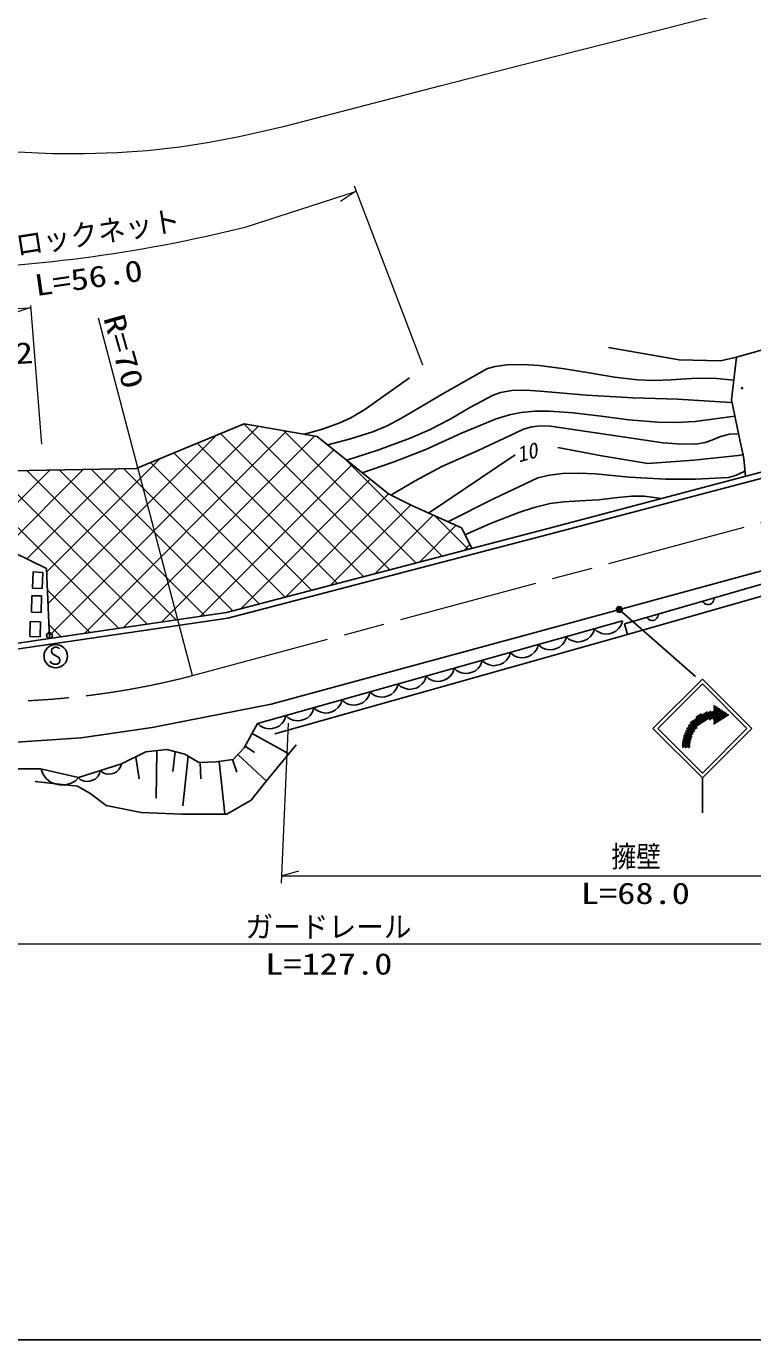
# Model space of a CAD drawing. Units: millimetres, scale not verified. Extents: x 27351 to 680000, y 20000 to 380000.
# Drawn here: x 192399 to 254724, y 205000 to 317618 of the extents above; entities that cross this region are included whole.
import ezdxf
from ezdxf.enums import TextEntityAlignment as Align

# ---------------------------------------------------------------- set-up
doc = ezdxf.new("R2010")
doc.units = ezdxf.units.MM
doc.header["$LTSCALE"] = 1000
doc.header["$PDMODE"] = 32
doc.header["$PDSIZE"] = 500
doc.linetypes.add('CHAIN', pattern=[18.5, 12, -1.5, 3.5, -1.5])
for name, color, linetype, lineweight in [('M-BGD', 7, 'Continuous', 25), ('M-BGD-EXST', 7, 'Continuous', 25), ('M-BMK', 2, 'CHAIN', 13), ('M-STR-HTXT', 7, 'Continuous', 13), ('M-STR-STRC', 7, 'Continuous', 25), ('M-TTL-BAND', 7, 'Continuous', 25)]:
    doc.layers.add(name, color=color, linetype=linetype, lineweight=lineweight)
doc.styles.add('ＭＳ ゴシック', font='')
doc.styles.get('ＭＳ ゴシック').set_extended_font_data('MS Gothic')

msp = doc.modelspace()

# ---------------------------------------------------------------- linework, layer by layer
at = {"layer": 'M-BGD'}
for p, q in [((237708, 274707), (346942, 303482)), ((237835, 274223), (347134, 302946)), ((253325, 289241), (288316, 299164)), ((248416, 289032), (242358, 290076)), ((251967, 288927), (248416, 289032)), ((253325, 289241), (251967, 288927)), ((252907, 285585), (253325, 289241)), ((253534, 282556), (252907, 285585)), ((212321, 283331), (194384, 265395)), ((214731, 282913), (197385, 265567)), ((211101, 283542), (201825, 279699)), ((209070, 282701), (221342, 270429)), ((211070, 283530), (223585, 271015)), ((217368, 282456), (211101, 283542)), ((214470, 282958), (225827, 271601)), ((208715, 282554), (194263, 268102)), ((217142, 282495), (200699, 266053)), ((207071, 281872), (219100, 269843)), ((223468, 277526), (217368, 282456)), ((253952, 280571), (253534, 282556)), ((203885, 280552), (194142, 270809)), ((218785, 281310), (204014, 266539)), ((205071, 281044), (216858, 269257)), ((219624, 280632), (228069, 272188)), ((226903, 275879), (234350, 280881)), ((254105, 279026), (253952, 280571)), ((187015, 279301), (200318, 265997)), ((194409, 279562), (187960, 273113)), ((189711, 279433), (202785, 266359)), ((197291, 279615), (190558, 272882)), ((201825, 279699), (191107, 279501)), ((192447, 279526), (205252, 266720)), ((200172, 279668), (192451, 271947)), ((195224, 279577), (207719, 267082)), ((198001, 279628), (210131, 267499)), ((200778, 279679), (212373, 268085)), ((203071, 280215), (214615, 268671)), ((220350, 280046), (207328, 267025)), ((221914, 278782), (210807, 267675)), ((223480, 277520), (214637, 268676)), ((225473, 276523), (223468, 277526)), ((225409, 276620), (218466, 269677)), ((229735, 274601), (225473, 276523)), ((227337, 275720), (222295, 270678)), ((229266, 274820), (226125, 271679)), ((227389, 275696), (230311, 272774)), ((209582, 267355), (237708, 274707)), ((209681, 266864), (237835, 274223)), ((230629, 272857), (229735, 274601)), ((238681, 266366), (268993, 274617)), ((194128, 271118), (189836, 273239)), ((230460, 273187), (229954, 272680)), ((230572, 272842), (230198, 272744)), ((262876, 271903), (243731, 266395)), ((192992, 270828), (192931, 269444)), ((193813, 270792), (192992, 270828)), ((193752, 269408), (193813, 270792)), ((194396, 265119), (194128, 271118)), ((243965, 265466), (263090, 270940)), ((192931, 269444), (193752, 269408)), ((194210, 269277), (197852, 265635)), ((192835, 267387), (192870, 268792)), ((192870, 268792), (193704, 268772)), ((193704, 268772), (193670, 267367)), ((250430, 268322), (250501, 268218)), ((250501, 268218), (250587, 268138)), ((250587, 268138), (250710, 268070)), ((250710, 268070), (250823, 268040)), ((250823, 268040), (250949, 268034)), ((250949, 268034), (251103, 268079)), ((251103, 268079), (251207, 268150)), ((251207, 268150), (251287, 268236)), ((251287, 268236), (251355, 268359)), ((251355, 268359), (251385, 268472)), ((251385, 268472), (251391, 268598)), ((193670, 267367), (192835, 267387)), ((194396, 265129), (209582, 267355)), ((245643, 266945), (245715, 266841)), ((246501, 266859), (246569, 266982)), ((246569, 266982), (246599, 267095)), ((246599, 267095), (246604, 267221)), ((190382, 264035), (209681, 266864)), ((192698, 265291), (192727, 266573)), ((192727, 266573), (193623, 266553)), ((193623, 266553), (193594, 265270)), ((194343, 266316), (195385, 265274)), ((212224, 257823), (243547, 266636)), ((213405, 259481), (238681, 266366)), ((241064, 265677), (241140, 265958)), ((241140, 265958), (241353, 265758)), ((242966, 265745), (243215, 265971)), ((243215, 265971), (243367, 266169)), ((243367, 266169), (243470, 266354)), ((243470, 266354), (243547, 266636)), ((243731, 266395), (243965, 265466)), ((245715, 266841), (245800, 266761)), ((245800, 266761), (245924, 266693)), ((245924, 266693), (246037, 266663)), ((246037, 266663), (246163, 266657)), ((246163, 266657), (246317, 266702)), ((246317, 266702), (246421, 266773)), ((246421, 266773), (246501, 266859)), ((190352, 264536), (194396, 265119)), ((193594, 265270), (192698, 265291)), ((213716, 256942), (243965, 265466)), ((238401, 264617), (238553, 264815)), ((238553, 264815), (238657, 265000)), ((238657, 265000), (238734, 265281)), ((238734, 265281), (238946, 265081)), ((238946, 265081), (239131, 264978)), ((239131, 264978), (239364, 264887)), ((239364, 264887), (239694, 264824)), ((239694, 264824), (239996, 264857)), ((239996, 264857), (240285, 264939)), ((240285, 264939), (240560, 265068)), ((240560, 265068), (240808, 265294)), ((240808, 265294), (240960, 265492)), ((240960, 265492), (241064, 265677)), ((241353, 265758), (241538, 265655)), ((241538, 265655), (241771, 265564)), ((241771, 265564), (242100, 265501)), ((242100, 265501), (242402, 265534)), ((242402, 265534), (242691, 265616)), ((242691, 265616), (242966, 265745)), ((233740, 263461), (233844, 263646)), ((233844, 263646), (233921, 263927)), ((233921, 263927), (234133, 263727)), ((234133, 263727), (234318, 263623)), ((234318, 263623), (234551, 263533)), ((234551, 263533), (234880, 263470)), ((235183, 263503), (235472, 263584)), ((235472, 263584), (235747, 263714)), ((235747, 263714), (235995, 263939)), ((235995, 263939), (236147, 264138)), ((236147, 264138), (236251, 264323)), ((236251, 264323), (236327, 264604)), ((236327, 264604), (236539, 264404)), ((236539, 264404), (236724, 264301)), ((236724, 264301), (236958, 264210)), ((236958, 264210), (237287, 264147)), ((237287, 264147), (237589, 264180)), ((237589, 264180), (237878, 264262)), ((237878, 264262), (238153, 264391)), ((238153, 264391), (238401, 264617)), ((229031, 262292), (229108, 262573)), ((229108, 262573), (229320, 262373)), ((230934, 262360), (231182, 262585)), ((231182, 262585), (231334, 262784)), ((231334, 262784), (231437, 262969)), ((231437, 262969), (231514, 263250)), ((231514, 263250), (231726, 263050)), ((231726, 263050), (231911, 262946)), ((231911, 262946), (232144, 262856)), ((232144, 262856), (232474, 262793)), ((232474, 262793), (232776, 262826)), ((232776, 262826), (233065, 262907)), ((233065, 262907), (233340, 263037)), ((233340, 263037), (233588, 263262)), ((233588, 263262), (233740, 263461)), ((234880, 263470), (235183, 263503)), ((226369, 261231), (226521, 261430)), ((226521, 261430), (226624, 261615)), ((226624, 261615), (226701, 261896)), ((226701, 261896), (226913, 261696)), ((226913, 261696), (227098, 261592)), ((227098, 261592), (227331, 261502)), ((227331, 261502), (227661, 261439)), ((227661, 261439), (227963, 261472)), ((227963, 261472), (228252, 261553)), ((228252, 261553), (228527, 261683)), ((228527, 261683), (228775, 261908)), ((228775, 261908), (228927, 262107)), ((228927, 262107), (229031, 262292)), ((229320, 262373), (229505, 262269)), ((229505, 262269), (229738, 262179)), ((229738, 262179), (230067, 262116)), ((230067, 262116), (230370, 262149)), ((230370, 262149), (230658, 262230)), ((230658, 262230), (230934, 262360)), ((221707, 260076), (221811, 260261)), ((221811, 260261), (221888, 260542)), ((221888, 260542), (222100, 260342)), ((222100, 260342), (222285, 260238)), ((222285, 260238), (222518, 260148)), ((222518, 260148), (222848, 260085)), ((223150, 260118), (223439, 260199)), ((223439, 260199), (223714, 260329)), ((223714, 260329), (223962, 260554)), ((223962, 260554), (224114, 260753)), ((224114, 260753), (224218, 260938)), ((224218, 260938), (224294, 261219)), ((224294, 261219), (224507, 261019)), ((224507, 261019), (224692, 260915)), ((224692, 260915), (224925, 260825)), ((224925, 260825), (225254, 260762)), ((225254, 260762), (225556, 260795)), ((225556, 260795), (225845, 260876)), ((225845, 260876), (226120, 261006)), ((226120, 261006), (226369, 261231)), ((203208, 257503), (213405, 259481)), ((216998, 258907), (217075, 259188)), ((217075, 259188), (217287, 258988)), ((218901, 258974), (219149, 259200)), ((219149, 259200), (219301, 259399)), ((219301, 259399), (219405, 259584)), ((219405, 259584), (219481, 259865)), ((219481, 259865), (219693, 259665)), ((219693, 259665), (219878, 259561)), ((219878, 259561), (220112, 259471)), ((220112, 259471), (220441, 259408)), ((220441, 259408), (220743, 259441)), ((220743, 259441), (221032, 259522)), ((221032, 259522), (221307, 259651)), ((221307, 259651), (221556, 259877)), ((221556, 259877), (221707, 260076)), ((222848, 260085), (223150, 260118)), ((214336, 257846), (214488, 258044)), ((214488, 258044), (214591, 258229)), ((214591, 258229), (214668, 258511)), ((214668, 258511), (214880, 258311)), ((214880, 258311), (215065, 258207)), ((215065, 258207), (215298, 258117)), ((215298, 258117), (215628, 258054)), ((215628, 258054), (215930, 258087)), ((215930, 258087), (216219, 258168)), ((216219, 258168), (216494, 258297)), ((216494, 258297), (216742, 258523)), ((216742, 258523), (216894, 258722)), ((216894, 258722), (216998, 258907)), ((217287, 258988), (217472, 258884)), ((217472, 258884), (217705, 258794)), ((217705, 258794), (218034, 258731)), ((218034, 258731), (218337, 258764)), ((218337, 258764), (218626, 258845)), ((218626, 258845), (218901, 258974)), ((197111, 256594), (203208, 257503)), ((211087, 255751), (211756, 256954)), ((211756, 256954), (212224, 257823)), ((211766, 256972), (214928, 255243)), ((212262, 257834), (212474, 257634)), ((212474, 257634), (212659, 257530)), ((212659, 257530), (212892, 257440)), ((212892, 257440), (213221, 257376)), ((213221, 257376), (213524, 257410)), ((213524, 257410), (213812, 257491)), ((213812, 257491), (214088, 257620)), ((214088, 257620), (214336, 257846)), ((187913, 256006), (197111, 256594)), ((210151, 254748), (211087, 255751)), ((211170, 255900), (211990, 255362)), ((212759, 252609), (215566, 256018)), ((200559, 254379), (202664, 255416)), ((201787, 254957), (202086, 253105)), ((202664, 255416), (204469, 255617)), ((203604, 255521), (203557, 251434)), ((204469, 255617), (206007, 255216)), ((205165, 255423), (204961, 253707)), ((206294, 255027), (205830, 250765)), ((206007, 255216), (207210, 254481)), ((207210, 254481), (208681, 254547)), ((208681, 254547), (210151, 254748)), ((208958, 254585), (209422, 250094)), ((210085, 254739), (210450, 253658)), ((210560, 255186), (213009, 252900)), ((188025, 253962), (193624, 253962)), ((193624, 253962), (196883, 253210)), ((193667, 253952), (193786, 253586)), ((193786, 253586), (193934, 253348)), ((196883, 253210), (200559, 254379)), ((198501, 253263), (198617, 253426)), ((198617, 253426), (198695, 253576)), ((198695, 253576), (198749, 253803)), ((198749, 253803), (198915, 253657)), ((198915, 253657), (199058, 253583)), ((199058, 253583), (199238, 253520)), ((199238, 253520), (199490, 253481)), ((199490, 253481), (199718, 253514)), ((199718, 253514), (199936, 253583)), ((199936, 253583), (200141, 253688)), ((200141, 253688), (200324, 253866)), ((200324, 253866), (200434, 254021)), ((200434, 254021), (200508, 254164)), ((200508, 254164), (200559, 254379)), ((207317, 254485), (207368, 253105)), ((193172, 252876), (196782, 252475)), ((193934, 253348), (194147, 253096)), ((194147, 253096), (194488, 252814)), ((194488, 252814), (194859, 252660)), ((194859, 252660), (195245, 252571)), ((195245, 252571), (195646, 252547)), ((195646, 252547), (196076, 252651)), ((196076, 252651), (196378, 252784)), ((196378, 252784), (196616, 252933)), ((196616, 252933), (196883, 253210)), ((196782, 252475), (197851, 251873)), ((196843, 253197), (197018, 253043)), ((197018, 253043), (197169, 252965)), ((197169, 252965), (197358, 252899)), ((197358, 252899), (197623, 252857)), ((197623, 252857), (197864, 252892)), ((197864, 252892), (198092, 252965)), ((198092, 252965), (198309, 253076)), ((198309, 253076), (198501, 253263)), ((211689, 251272), (212759, 252609)), ((197851, 251873), (199255, 250804)), ((209617, 250069), (211689, 251272)), ((199255, 250804), (202263, 250202)), ((202263, 250202), (205739, 250069)), ((205739, 250069), (209617, 250069))]:
    msp.add_line(p, q, dxfattribs=at)
for points in [[(218272, 281725), (220216, 282240), (222120, 282852), (223355, 283367), (224598, 284008), (228267, 286188), (231981, 288273), (232625, 288456), (233615, 288600), (235035, 288617), (236392, 288528), (238572, 288259), (240868, 287870), (242852, 287540), (244838, 287310), (246231, 287247), (247683, 287291), (249482, 287425), (251366, 287452), (253100, 287271)], [(216261, 282648), (217808, 283080), (219314, 283613), (220237, 284050), (221449, 284755), (225263, 287462)], [(219908, 280403), (222571, 281286), (225344, 282313), (226988, 283027), (228775, 283930), (230519, 284966), (232467, 285999), (233097, 286208), (234064, 286381), (235267, 286418), (236490, 286344), (240452, 285999), (244467, 285752), (248275, 285635), (252373, 285401), (252955, 285353)], [(221228, 279337), (223878, 280254), (226673, 281336), (229737, 282730), (232717, 283969), (233868, 284308), (234848, 284498), (236041, 284609), (237246, 284614), (239330, 284462), (241714, 284175), (244090, 283879), (246594, 283678), (248196, 283653), (249790, 283732), (253196, 284190)], [(223687, 277416), (225756, 278650), (228042, 279882), (231176, 281234), (234335, 282725), (235059, 283062), (235775, 283271), (236557, 283352), (237360, 283328), (247030, 281911), (248236, 281802), (249850, 281775), (250632, 281922), (251211, 282134), (251957, 282446), (252721, 282655), (253510, 282670)], [(238006, 281508), (241767, 280777), (245715, 280141), (249661, 280419), (253479, 280814), (253962, 280904)], [(228557, 275133), (232485, 277113), (236299, 278911), (237276, 279133), (238395, 279270), (239795, 279307), (241197, 279239), (244150, 278958), (247250, 278773), (249809, 278792), (252632, 278919), (253256, 279106), (253978, 279449), (254069, 279498)], [(230035, 274016), (232228, 274985), (234644, 275935), (235984, 276364), (237348, 276689), (238507, 276850), (239902, 276929), (241504, 277012), (243157, 277207), (244352, 277327), (245422, 277330), (246884, 277124)]]:
    msp.add_lwpolyline(points, dxfattribs=at)
msp.add_circle((253801, 286589), 50, dxfattribs=at)
msp.add_point((194399, 265382), dxfattribs=at)
at = {"layer": 'M-BGD-EXST'}
for p, q in [((194607, 264251), (194567, 264011)), ((194567, 264011), (194647, 263811)), ((194847, 264371), (194607, 264251)), ((194647, 263811), (195207, 263491)), ((195007, 264371), (194847, 264371)), ((195167, 264331), (195007, 264371)), ((195247, 264251), (195167, 264331)), ((194527, 263051), (194447, 263171)), ((194767, 262931), (194527, 263051)), ((195047, 262931), (194767, 262931)), ((195247, 263051), (195047, 262931)), ((195207, 263491), (195287, 263291)), ((195287, 263291), (195247, 263051))]:
    msp.add_line(p, q, dxfattribs=at)
msp.add_circle((194927, 263611), 1000, dxfattribs=at)
at = {"layer": 'M-BMK'}
msp.add_line((206657, 261943), (273214, 279852), dxfattribs=at)
msp.add_arc((189162, 329721), 70000, 231.45121, 284.47393, dxfattribs=at)
at = {"layer": 'M-STR-HTXT'}
for p, q in [((211185, 300407), (220651, 303443)), ((220651, 303443), (219351, 302585)), ((220518, 303937), (226389, 288583)), ((187304, 293212), (192714, 293480)), ((192714, 293480), (191237, 292986)), ((193724, 281776), (192781, 293680)), ((206657, 261943), (198583, 292595)), ((214859, 257879), (214258, 244143)), ((214286, 244783), (215786, 245203)), ((214286, 244783), (280081, 244783)), ((159043, 238938), (279996, 238938))]:
    msp.add_line(p, q, dxfattribs=at)
msp.add_lwpolyline([(191663, 306851), (194661, 306719), (197383, 306705), (200187, 306797), (202784, 306979), (205568, 307284), (208117, 307673), (210669, 308166), (214568, 309061), (218640, 310104), (227999, 312542), (237494, 314971), (246990, 317383), (256469, 319801)], dxfattribs=at)
msp.add_arc((180853, 422381), 125690, 271.04916, 283.96489, dxfattribs=at)
at = {"layer": 'M-STR-STRC'}
for p, q in [((243278, 267617), (249817, 261856)), ((246159, 257408), (250402, 261651)), ((250402, 261651), (254645, 257408)), ((250402, 261227), (246584, 257408)), ((254220, 257408), (250402, 261227)), ((251936, 259083), (248947, 257161)), ((251816, 259160), (249042, 257377)), ((251455, 259392), (251352, 259325)), ((251576, 259315), (251352, 259171)), ((251696, 259237), (251352, 259016)), ((252056, 259006), (248859, 256950)), ((251157, 258891), (249187, 257625)), ((250840, 258841), (249369, 257896)), ((250335, 258672), (249846, 258357)), ((252177, 258928), (250975, 258156)), ((252297, 258851), (251287, 258202)), ((252417, 258774), (251352, 258089)), ((252537, 258696), (251352, 257934)), ((252658, 258619), (251352, 257780)), ((250402, 253166), (246159, 257408)), ((246584, 257408), (250402, 253590)), ((249619, 256975), (248707, 256389)), ((249752, 257215), (248747, 256569)), ((249948, 257495), (248795, 256754)), ((254645, 257408), (250402, 253166)), ((250402, 253590), (254220, 257408)), ((249414, 256380), (248654, 255891)), ((249469, 256569), (248657, 256047)), ((249528, 256762), (248682, 256218)), ((249386, 256207), (248688, 255758)), ((249362, 256037), (248929, 255758)), ((249356, 255879), (249169, 255758)), ((250402, 250166), (250402, 253166))]:
    msp.add_line(p, q, dxfattribs=at)
for radius in [250, 150, 50]:
    msp.add_circle((243278, 267617), radius, dxfattribs=at)
at = {"layer": 'M-TTL-BAND'}
msp.add_line((40000, 205000), (579000, 205000), dxfattribs=at)

# ---------------------------------------------------------------- texts
at = {"layer": 'M-BGD', "style": 'ＭＳ ゴシック', "oblique": 15}
msp.add_text('10', height=1320, rotation=15.3, dxfattribs=at).set_placement((234736, 279824), align=Align.BOTTOM_LEFT)
at = {"layer": 'M-STR-HTXT', "style": 'ＭＳ ゴシック'}
for s, rotation, width, p in [('ロックネット', 8.9, 0.95, (191721, 297387)), ('L=56.0', 8.2, 1.25, (193324, 293934)), ('R=70', 285.8, 1.3, (198469, 292459)), ('L=8.2', 3.3, 1.25, (185290, 287744))]:
    msp.add_text(s, height=1833, rotation=rotation, dxfattribs=dict(at, width=width)).set_placement(p, align=Align.BOTTOM_LEFT)
for s, width, p in [('擁壁', 0.85, (242598, 244968)), ('L=68.0', 1.25, (239979, 241811)), ('ガードレール', 0.95, (211201, 238938)), ('L=127.0', 1.25, (212898, 235760))]:
    msp.add_text(s, height=1833, dxfattribs=dict(at, width=width)).set_placement(p, align=Align.BOTTOM_LEFT)

doc.saveas('drawing.dxf')
